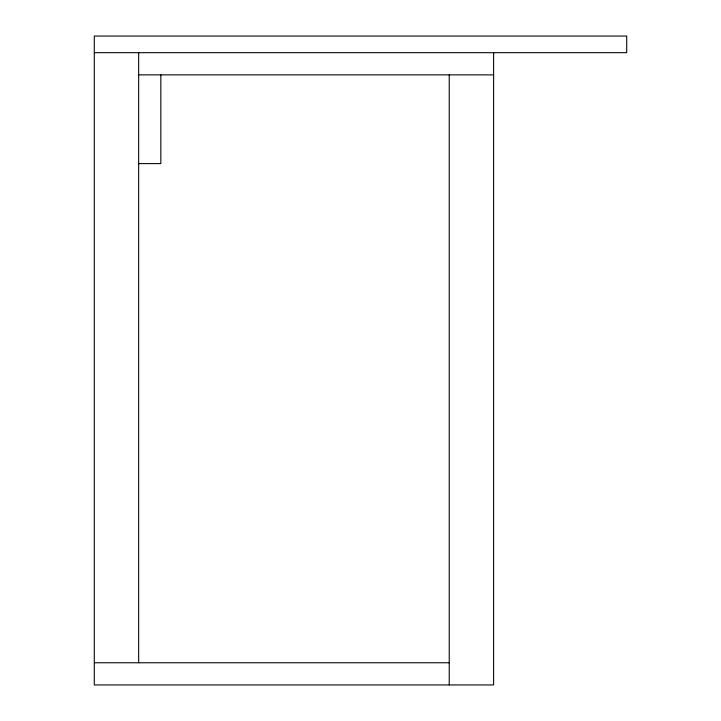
<?xml version="1.0" encoding="UTF-8"?>
<svg xmlns="http://www.w3.org/2000/svg" width="721" height="721" viewBox="0 0 721 721"><rect width="100%" height="100%" fill="white"/><g stroke="black" fill="none" stroke-linecap="round" stroke-linejoin="round"><path stroke-width="1.08" d="M94.289 52.687L626.711 52.687L626.711 36.05L94.289 36.05L94.289 684.95L493.606 684.95L493.606 52.687M138.657 74.876L493.606 74.876M138.657 163.613L160.837 163.613L160.837 74.876M94.289 662.761L449.237 662.761M449.237 74.876L449.237 684.95M138.657 52.687L138.657 662.761"/></g></svg>
